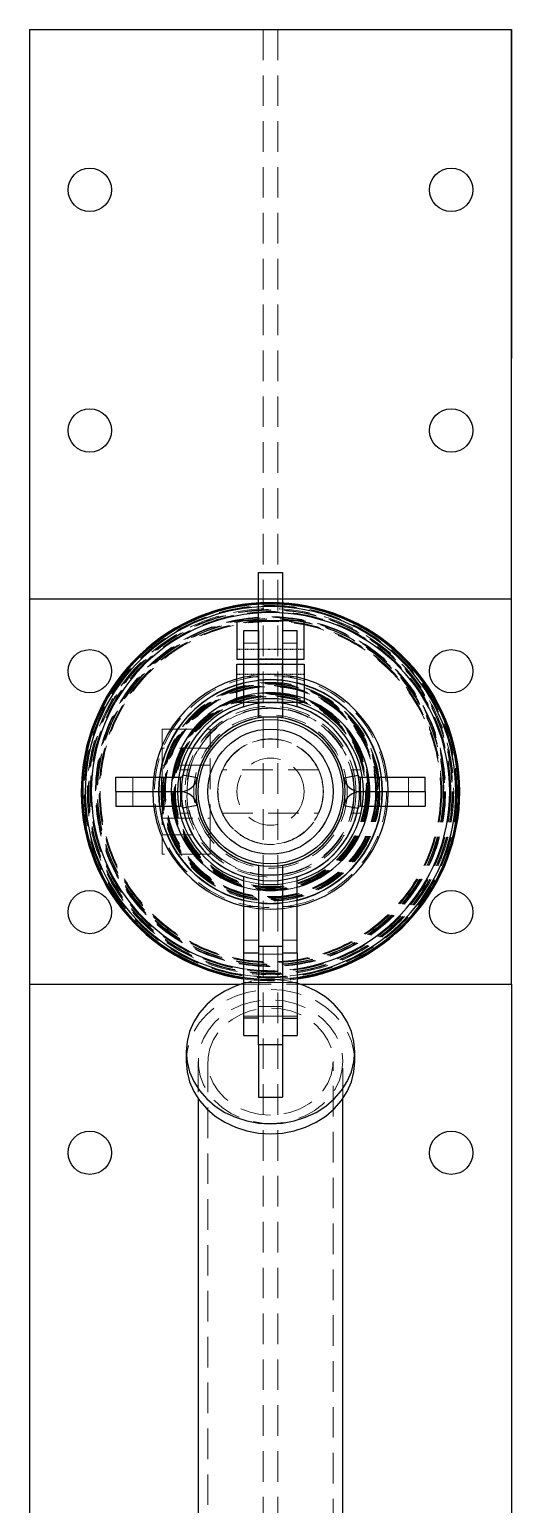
# Model space of a CAD drawing. Header units: millimetres. Extents: x 25083 to 52777, y 24772 to 45779.
# Drawn here: x 45035.9 to 45135.9, y 40397.3 to 40703.7 of the extents above; entities that cross this region are included whole.
import ezdxf

# ---------------------------------------------------------------- set-up
doc = ezdxf.new("R2010")
doc.units = ezdxf.units.MM
doc.linetypes.add('HIDDEN', pattern=[9.525, 6.35, -3.175])
doc.linetypes.add('VERDECKT', pattern=[0.25, 0.125, -0.125])

# ---------------------------------------------------------------- blocks, each defined once
blk = doc.blocks.new('zw$7318')
at = {"color": 3, "linetype": 'VERDECKT'}
for p, q in [((0, 11.1), (14, 11.1)), ((0, 5.9), (14, 5.9))]:
    blk.add_line(p, q, dxfattribs=at)
at = {"color": 3}
for points in [[(0, 9), (14, 9), (14, 17), (0, 17)], [(0, 8), (14, 8), (14, 0), (0, 0)]]:
    blk.add_lwpolyline(points, close=True, dxfattribs=at)
at = {"color": 3, "linetype": 'VERDECKT'}
for points in [[(4.5, 17), (9.5, 17), (9.5, 9), (4.5, 9)], [(4.5, 0), (9.5, 0), (9.5, 8), (4.5, 8)]]:
    blk.add_lwpolyline(points, close=True, dxfattribs=at)
blk = doc.blocks.new('zw$C4D1')
at = {"color": 4, "linetype": 'Continuous', "lineweight": 25}
for p, q in [((0, 21.5), (13.43, 21.5)), ((0, 18.5), (0, 21.5)), ((13.43, 18.5), (13.43, 21.5)), ((16.87, 21.36), (13.92, 21.91)), ((47.33, 21.36), (50.28, 21.91)), ((50.77, 21.5), (64.2, 21.5)), ((50.77, 18.5), (50.77, 21.5)), ((64.2, 18.5), (64.2, 21.5)), ((0, 18.5), (13.43, 18.5)), ((0, 18.5), (0, 15.5)), ((13.43, 18.5), (13.43, 15.5)), ((50.77, 18.5), (64.2, 18.5)), ((50.77, 18.5), (50.77, 15.5)), ((64.2, 18.5), (64.2, 15.5)), ((0, 15.5), (13.43, 15.5)), ((16.87, 15.64), (13.92, 15.09)), ((47.33, 15.64), (50.28, 15.09)), ((50.77, 15.5), (64.2, 15.5))]:
    blk.add_line(p, q, dxfattribs=at)
at = {"color": 4, "linetype": 'HIDDEN', "lineweight": 18}
for p, q in [((3.5, 21.5), (3.5, 18.5)), ((9.5, 18.5), (9.5, 21.5)), ((13.43, 18.5), (13.43, 21.5)), ((16.87, 21.36), (13.92, 21.91)), ((47.33, 21.36), (50.28, 21.91)), ((50.77, 18.5), (50.77, 21.5)), ((54.7, 21.5), (54.7, 18.5)), ((60.7, 18.5), (60.7, 21.5)), ((3.5, 18.5), (3.5, 15.5)), ((9.5, 15.5), (9.5, 18.5)), ((13.43, 18.5), (13.43, 15.5)), ((50.77, 18.5), (50.77, 15.5)), ((54.7, 18.5), (54.7, 15.5)), ((60.7, 15.5), (60.7, 18.5)), ((16.87, 15.64), (13.92, 15.09)), ((47.33, 15.64), (50.28, 15.09))]:
    blk.add_line(p, q, dxfattribs=at)
at = {"color": 1}
blk.add_lwpolyline([(29.6, 64), (34.6, 64), (34.6, 34), (29.6, 34)], close=True, dxfattribs=at)
at = {"color": 4, "linetype": 'Continuous', "lineweight": 25}
for centre, radius, start, end in [((32.1, 18.5), 18.5, 10.6151, 169.3849), ((32.1, 18.5), 15.5, 10.6151, 169.3849), ((13.43, 22), 0.5, 270, 349.3849), ((50.77, 22), 0.5, 190.6151, 270), ((13.43, 22), 3.5, 270, 349.3849), ((13.43, 15), 3.5, 10.6151, 90), ((50.77, 22), 3.5, 190.6151, 270), ((50.77, 15), 3.5, 90, 169.3849), ((13.43, 15), 0.5, 10.6151, 90), ((32.1, 18.5), 15.5, 190.6151, 349.3849), ((50.77, 15), 0.5, 90, 169.3849), ((32.1, 18.5), 18.5, 190.6151, 349.3849)]:
    blk.add_arc(centre, radius, start, end, dxfattribs=at)
at = {"color": 1}
blk.add_blockref('zw$7318', (25.1, 37), dxfattribs=at)

msp = doc.modelspace()

# ---------------------------------------------------------------- linework, layer by layer
at = {"color": 7, "linetype": 'Continuous', "lineweight": 25}
for p, q in [((45035.921, 40703.711), (45035.921, 40505.411)), ((45035.921, 40703.711), (45035.921, 40635.411)), ((45035.921, 40703.711), (45135.921, 40703.711)), ((45135.921, 40505.411), (45135.921, 40703.711)), ((45135.921, 40703.711), (45135.921, 40635.411)), ((45135.921, 40585.411), (45035.921, 40585.411)), ((45080.421, 40563.074), (45080.421, 40578.911)), ((45080.421, 40578.911), (45083.421, 40578.911)), ((45083.421, 40578.911), (45083.421, 40560.708)), ((45088.421, 40578.911), (45088.421, 40560.708)), ((45088.421, 40578.911), (45091.421, 40578.911)), ((45091.421, 40563.074), (45091.421, 40578.911)), ((45083.421, 40530.114), (45083.421, 40511.911)), ((45088.421, 40530.114), (45088.421, 40511.911)), ((45080.421, 40511.911), (45080.421, 40527.747)), ((45091.421, 40511.911), (45091.421, 40527.747)), ((45080.421, 40511.911), (45083.421, 40511.911)), ((45080.421, 40498.346), (45080.421, 40511.911)), ((45088.421, 40513.261), (45083.421, 40513.261)), ((45083.421, 40511.911), (45083.421, 40505.209)), ((45088.421, 40511.911), (45091.421, 40511.911)), ((45088.421, 40511.911), (45088.421, 40505.209)), ((45091.421, 40511.911), (45091.421, 40498.346)), ((45035.921, 40505.411), (45079.73, 40505.411)), ((45035.921, 40505.411), (45035.921, 39887.56)), ((45083.421, 40492.846), (45083.421, 40505.209)), ((45088.421, 40505.209), (45088.421, 40492.846)), ((45092.111, 40505.411), (45135.921, 40505.411)), ((45135.921, 40505.411), (45135.921, 39887.56)), ((45083.421, 40498.346), (45080.421, 40498.346)), ((45080.421, 40494.761), (45080.421, 40498.346)), ((45088.421, 40498.346), (45091.421, 40498.346)), ((45091.421, 40498.346), (45091.421, 40494.761)), ((45080.421, 40494.761), (45083.421, 40494.761)), ((45088.421, 40492.846), (45083.421, 40492.846)), ((45083.421, 40492.846), (45083.421, 40481.986)), ((45088.421, 40494.761), (45091.421, 40494.761)), ((45088.421, 40492.846), (45088.421, 40481.986)), ((45068.421, 40491.401), (45068.421, 40489.333)), ((45103.421, 40489.333), (45103.421, 40491.401)), ((45070.921, 40481.618), (45070.921, 40362.721)), ((45083.421, 40481.986), (45088.421, 40481.986)), ((45100.921, 40362.721), (45100.921, 40481.618))]:
    msp.add_line(p, q, dxfattribs=at)
at = {"color": 7, "linetype": 'HIDDEN', "lineweight": 18}
for p, q in [((45084.421, 40703.711), (45084.421, 38386.238)), ((45087.421, 40703.711), (45087.421, 38386.238)), ((45083.421, 40576.261), (45080.421, 40576.261)), ((45091.421, 40576.261), (45088.421, 40576.261)), ((45080.421, 40569.261), (45083.421, 40569.261)), ((45088.421, 40569.261), (45091.421, 40569.261)), ((45063.421, 40554.411), (45063.421, 40558.411)), ((45063.421, 40558.411), (45073.421, 40558.411)), ((45073.421, 40558.411), (45073.421, 40554.411)), ((45073.421, 40554.411), (45063.421, 40554.411)), ((45063.421, 40554.411), (45063.421, 40536.411)), ((45073.421, 40536.411), (45073.421, 40554.411)), ((45073.421, 40550.911), (45063.421, 40550.911)), ((45069.2, 40549.911), (45067.139, 40549.911)), ((45095.915, 40549.911), (45075.923, 40549.911)), ((45104.71, 40549.911), (45102.648, 40549.911)), ((45074.952, 40545.411), (45074.954, 40545.608)), ((45074.956, 40545.108), (45074.952, 40545.411)), ((45096.886, 40545.151), (45096.889, 40545.411)), ((45096.889, 40545.411), (45096.887, 40545.616)), ((45063.421, 40539.911), (45073.421, 40539.911)), ((45067.131, 40540.911), (45069.193, 40540.911)), ((45075.924, 40540.911), (45095.92, 40540.911)), ((45102.641, 40540.911), (45104.702, 40540.911)), ((45063.421, 40536.411), (45073.421, 40536.411)), ((45063.421, 40532.411), (45063.421, 40536.411)), ((45073.421, 40536.411), (45073.421, 40532.411)), ((45073.421, 40532.411), (45063.421, 40532.411)), ((45083.421, 40521.561), (45080.421, 40521.561)), ((45091.421, 40521.561), (45088.421, 40521.561)), ((45080.421, 40514.561), (45083.421, 40514.561)), ((45088.421, 40514.561), (45091.421, 40514.561)), ((45083.421, 40511.676), (45088.421, 40511.676)), ((45079.73, 40505.411), (45092.111, 40505.411)), ((45083.421, 40505.761), (45080.421, 40505.761)), ((45088.421, 40505.761), (45083.421, 40505.761)), ((45091.421, 40505.761), (45088.421, 40505.761)), ((45080.421, 40498.761), (45083.421, 40498.761)), ((45083.421, 40498.346), (45080.421, 40498.346)), ((45088.421, 40500.816), (45083.421, 40500.816)), ((45083.421, 40498.761), (45088.421, 40498.761)), ((45088.421, 40498.761), (45091.421, 40498.761)), ((45088.421, 40498.346), (45091.421, 40498.346)), ((45070.921, 40489.333), (45070.921, 40481.618)), ((45072.921, 40489.333), (45072.921, 40049.298)), ((45098.921, 40049.298), (45098.921, 40489.333)), ((45100.921, 40481.618), (45100.921, 40489.333))]:
    msp.add_line(p, q, dxfattribs=at)
at = {"color": 7, "linetype": 'HIDDEN', "lineweight": 18, "flags": 128}
for points in [[(45083.421, 40569.704), (45082.977, 40569.654), (45080.421, 40569.205)], [(45091.421, 40569.205), (45088.864, 40569.654), (45088.421, 40569.704)], [(45080.421, 40568.011), (45080.945, 40568.132), (45083.421, 40568.536)], [(45080.421, 40567.953), (45080.957, 40568.077), (45083.421, 40568.479)], [(45088.421, 40568.536), (45089.488, 40568.395), (45091.421, 40568.011)], [(45088.421, 40568.479), (45089.48, 40568.34), (45091.421, 40567.953)], [(45080.421, 40563.919), (45081.992, 40564.315), (45083.421, 40564.557)], [(45088.421, 40564.557), (45089.849, 40564.315), (45091.421, 40563.919)], [(45083.421, 40526.265), (45081.992, 40526.506), (45080.421, 40526.902)], [(45091.421, 40526.902), (45089.849, 40526.506), (45088.421, 40526.265)], [(45083.421, 40522.342), (45080.957, 40522.745), (45080.421, 40522.869)], [(45083.421, 40522.286), (45080.945, 40522.69), (45080.421, 40522.811)], [(45091.421, 40522.869), (45089.48, 40522.482), (45088.421, 40522.342)], [(45091.421, 40522.811), (45089.488, 40522.427), (45088.421, 40522.286)], [(45080.421, 40521.617), (45082.977, 40521.167), (45083.421, 40521.118)], [(45088.421, 40521.118), (45088.864, 40521.167), (45091.421, 40521.617)], [(45103.421, 40489.333), (45103.242, 40491.464), (45102.712, 40493.552), (45101.839, 40495.555), (45100.643, 40497.43), (45099.146, 40499.141), (45097.381, 40500.652), (45095.382, 40501.933), (45093.19, 40502.957), (45090.851, 40503.704), (45088.411, 40504.158), (45085.921, 40504.311), (45083.43, 40504.158), (45080.99, 40503.704), (45078.651, 40502.957), (45076.459, 40501.933), (45074.461, 40500.652), (45072.695, 40499.141), (45071.199, 40497.43), (45070.002, 40495.555), (45069.129, 40493.552), (45068.599, 40491.464), (45068.421, 40489.333)], [(45100.921, 40489.333), (45100.745, 40487.373), (45100.222, 40485.459), (45099.363, 40483.636), (45098.19, 40481.946), (45096.728, 40480.43), (45095.014, 40479.122), (45093.086, 40478.054), (45090.991, 40477.25), (45088.776, 40476.729), (45086.495, 40476.503), (45084.2, 40476.579), (45081.946, 40476.953), (45079.785, 40477.617), (45077.767, 40478.556), (45075.941, 40479.748), (45074.348, 40481.164), (45073.027, 40482.772), (45072.008, 40484.533), (45071.315, 40486.407), (45070.965, 40488.35), (45070.965, 40490.315), (45071.315, 40492.258), (45072.008, 40494.132), (45073.027, 40495.893), (45074.348, 40497.501), (45075.941, 40498.917), (45077.767, 40500.109), (45079.785, 40501.048), (45081.946, 40501.712), (45084.2, 40502.086), (45086.495, 40502.162), (45088.776, 40501.936), (45090.991, 40501.415), (45093.086, 40500.611), (45095.014, 40499.543), (45096.728, 40498.235), (45098.19, 40496.719), (45099.363, 40495.029), (45100.222, 40493.206), (45100.745, 40491.292), (45100.921, 40489.333)], [(45085.921, 40478.206), (45083.781, 40478.358), (45081.7, 40478.809), (45079.733, 40479.547), (45077.936, 40480.552), (45076.356, 40481.797), (45075.037, 40483.247), (45074.016, 40484.863), (45073.318, 40486.601), (45072.965, 40488.414), (45072.965, 40490.251), (45073.318, 40492.064), (45074.016, 40493.802), (45075.037, 40495.418), (45076.356, 40496.869), (45077.936, 40498.113), (45079.733, 40499.118), (45081.7, 40499.856), (45083.781, 40500.308), (45085.921, 40500.459), (45088.06, 40500.308), (45090.142, 40499.856), (45092.108, 40499.118), (45093.905, 40498.113), (45095.485, 40496.869), (45096.804, 40495.418), (45097.826, 40493.802), (45098.523, 40492.064), (45098.876, 40490.251), (45098.876, 40488.414), (45098.523, 40486.601), (45097.826, 40484.863), (45096.804, 40483.247), (45095.485, 40481.797), (45093.905, 40480.552), (45092.108, 40479.547), (45090.142, 40478.809), (45088.06, 40478.358), (45085.921, 40478.206)]]:
    msp.add_lwpolyline(points, dxfattribs=at)
at = {"color": 7, "linetype": 'Continuous', "lineweight": 25, "flags": 128}
for points in [[(45088.421, 40569.704), (45085.921, 40569.833), (45083.421, 40569.704)], [(45083.421, 40521.118), (45085.921, 40520.989), (45088.421, 40521.118)], [(45068.421, 40491.401), (45068.599, 40489.269), (45069.129, 40487.181), (45070.002, 40485.179), (45071.199, 40483.303), (45072.695, 40481.592), (45074.461, 40480.081), (45076.459, 40478.801), (45078.651, 40477.776), (45080.99, 40477.03), (45083.43, 40476.575), (45085.921, 40476.423), (45088.411, 40476.575), (45090.851, 40477.03), (45093.19, 40477.776), (45095.382, 40478.801), (45097.381, 40480.081), (45099.146, 40481.592), (45100.643, 40483.303), (45101.839, 40485.179), (45102.712, 40487.181), (45103.242, 40489.269), (45103.421, 40491.401), (45103.242, 40493.533), (45102.712, 40495.621), (45101.839, 40497.623), (45100.643, 40499.499), (45099.146, 40501.21), (45097.381, 40502.721), (45095.382, 40504.002), (45093.19, 40505.026), (45091.421, 40505.62)], [(45080.421, 40505.62), (45078.651, 40505.026), (45076.459, 40504.002), (45074.461, 40502.721), (45072.695, 40501.21), (45071.199, 40499.499), (45070.002, 40497.623), (45069.129, 40495.621), (45068.599, 40493.533), (45068.421, 40491.401)], [(45068.421, 40489.333), (45068.599, 40487.201), (45069.129, 40485.113), (45070.002, 40483.11), (45071.199, 40481.235), (45072.695, 40479.524), (45074.461, 40478.013), (45076.459, 40476.732), (45078.651, 40475.708), (45080.99, 40474.961), (45083.43, 40474.507), (45085.921, 40474.354), (45088.411, 40474.507), (45090.851, 40474.961), (45093.19, 40475.708), (45095.382, 40476.732), (45097.381, 40478.013), (45099.146, 40479.524), (45100.643, 40481.235), (45101.839, 40483.11), (45102.712, 40485.113), (45103.242, 40487.201), (45103.421, 40489.333)]]:
    msp.add_lwpolyline(points, dxfattribs=at)
at = {"color": 8, "linetype": 'Continuous', "lineweight": 25, "flags": 128}
for points in [[(45083.421, 40565.866), (45085.921, 40566.018), (45088.421, 40565.866)], [(45088.421, 40524.956), (45085.921, 40524.804), (45083.421, 40524.956)]]:
    msp.add_lwpolyline(points, dxfattribs=at)
at = {"color": 7, "linetype": 'Continuous', "lineweight": 25}
for centre, radius in [((45048.421, 40670.411), 4.5), ((45123.421, 40670.411), 4.5), ((45048.421, 40620.411), 4.5), ((45123.421, 40620.411), 4.5), ((45048.421, 40570.411), 4.5), ((45123.421, 40570.411), 4.5), ((45085.921, 40545.411), 15), ((45085.921, 40545.411), 13), ((45048.421, 40520.411), 4.5), ((45123.421, 40520.411), 4.5), ((45048.421, 40470.411), 4.5), ((45123.421, 40470.411), 4.5)]:
    msp.add_circle(centre, radius, dxfattribs=at)
at = {"color": 7, "linetype": 'HIDDEN', "lineweight": 18}
for radius in [39.08, 39.005, 39.004, 38.673, 38.673, 38.597, 38.597, 38.45, 38.015, 37.812, 37.812, 37.737, 37.736, 37.695, 37.405, 37.405, 37.329, 37.329, 36.323, 36.261, 36.163, 36.161, 35.958, 35.957, 35.882, 35.881, 35.86, 35.55, 35.55, 35.474, 35.474, 35.333, 24.08, 22.702, 22.638, 22.478, 22.435, 22.435, 22.409, 22.408, 22.396, 22.379, 22.359, 22.359, 22.341, 22.298, 22.071, 22.028, 22.028, 21.952, 21.952, 21.904, 21.811, 20.604, 20.553, 20.553, 20.455, 20.401, 20.401, 20.35, 20.349, 20.349, 20.325, 20.274, 20.274, 20.273, 20.273, 20.224, 20.204, 19.994, 19.969, 19.943, 19.942, 19.942, 19.918, 19.918, 19.867, 19.867, 19.866, 19.866, 19.767, 19.725, 19.725, 17.747, 17.413, 15.908, 10.921, 10.921, 10.908, 6.969]:
    msp.add_circle((45085.921, 40545.411), radius, dxfattribs=at)
at = {"color": 7, "linetype": 'Continuous', "lineweight": 25}
for radius, start, end in [(39.283, 0, 261.95167), (39.08, 0, 261.9096), (38.972, 0, 261.88688), (38.456, 0, 261.77726), (37.188, 278.50514, 180), (24.422, 103.01527, 256.98473), (23.26, 83.82977, 96.17023), (24.422, 0, 76.98473), (23.26, 103.67783, 180), (23.26, 283.67783, 76.32217), (19.308, 106.54988, 180), (18.5, 107.29534, 252.70466), (19.308, 82.56061, 97.43939), (17.308, 81.69524, 98.30476), (19.308, 286.54988, 73.45012), (18.5, 287.29534, 72.70466), (15.5, 99.2818, 260.7182), (15.5, 279.2818, 80.7182), (37.188, 180, 261.49486), (23.26, 180, 256.32217), (19.308, 180, 253.45012), (24.422, 283.01527, 0), (38.456, 278.22274, 0), (38.972, 278.11312, 0), (39.08, 278.0904, 0), (39.283, 278.04833, 0), (17.308, 261.69524, 278.30476), (19.308, 262.56061, 277.43939), (23.26, 263.82977, 276.17023)]:
    msp.add_arc((45085.921, 40545.411), radius, start, end, dxfattribs=at)
at = {"color": 8, "linetype": 'Continuous', "lineweight": 25}
for radius, start, end in [(23.204, 83.81483, 96.18517), (23.204, 103.71146, 180), (23.204, 283.71146, 76.28854), (20.607, 105.48, 180), (20.607, 285.48, 74.52), (23.204, 180, 256.28854), (20.607, 180, 254.52), (23.204, 263.81483, 276.18517)]:
    msp.add_arc((45085.921, 40545.411), radius, start, end, dxfattribs=at)
at = {"color": 7, "linetype": 'HIDDEN', "lineweight": 18}
for centre, radius, start, end in [((45085.921, 40545.411), 20.607, 96.96824, 105.48), ((45085.921, 40545.411), 20.607, 74.52, 83.03176), ((45085.921, 40545.411), 17.308, 98.30476, 261.69524), ((45085.921, 40545.411), 17.308, 0, 81.69524), ((45085.921, 40545.411), 10.969, 21.15284, 163.38359), ((45085.921, 40545.411), 10.969, 16.83194, 158.84723), ((45085.921, 40545.411), 10.969, 185.36016, 347.59993), ((45085.921, 40545.411), 10.969, 192.22444, 354.61556), ((45085.921, 40545.411), 17.308, 278.30476, 0), ((45085.921, 40545.411), 20.607, 254.52, 263.03176), ((45085.921, 40545.411), 20.607, 276.96824, 285.48), ((45085.921, 40545.411), 37.188, 261.49486, 278.50514), ((45085.921, 40545.411), 38.456, 261.77726, 278.22274), ((45085.921, 40545.411), 38.972, 261.88688, 278.11312), ((45085.921, 40545.411), 39.08, 261.9096, 278.0904), ((45085.921, 40545.411), 39.283, 261.95167, 278.04833), ((45085.921, 40486.146), 20.237, 74.22951, 105.77049)]:
    msp.add_arc(centre, radius, start, end, dxfattribs=at)
for points, knots in [([(45075.923, 40549.872), (45075.919, 40549.86), (45075.909, 40549.835), (45075.673, 40549.273), (45075.354, 40548.32), (45075.064, 40546.989), (45074.951, 40545.477), (45075.045, 40544.016), (45075.296, 40542.72), (45075.62, 40541.68), (45075.9, 40541.008), (45075.917, 40540.967), (45075.924, 40540.949)], [0, 0, 0, 0, 0.0783685, 0.1758947, 0.2800471, 0.390609, 0.4977838, 0.5977471, 0.697135, 0.8026801, 0.9133977, 1, 1, 1, 1]), ([(45095.915, 40549.879), (45095.91, 40549.89), (45095.879, 40549.964), (45096.02, 40549.66), (45096.29, 40548.985), (45096.629, 40547.865), (45096.867, 40546.444), (45096.902, 40544.926), (45096.742, 40543.523), (45096.527, 40542.628), (45096.4, 40542.216), (45096.375, 40542.134)], [0, 0, 0, 0, 0.0203406, 0.1493746, 0.2800491, 0.421447, 0.5670346, 0.7041077, 0.8338371, 0.9667481, 1, 1, 1, 1]), ([(45075.467, 40542.134), (45075.351, 40542.504), (45075.182, 40543.047), (45075.102, 40543.775), (45075.077, 40544.007)], [0, 0, 0, 0, 0.6814242, 1, 1, 1, 1]), ([(45075.936, 40540.919), (45075.902, 40540.991), (45075.835, 40541.134), (45075.614, 40541.679), (45075.49, 40542.06), (45075.467, 40542.134)], [0, 0, 0, 0, 0.44251294, 0.89251185, 1, 1, 1, 1]), ([(45096.375, 40542.134), (45096.27, 40541.834), (45096.061, 40541.235), (45095.887, 40540.876), (45095.915, 40540.942), (45095.92, 40540.955)], [0, 0, 0, 0, 0.4450921, 0.89122854, 1, 1, 1, 1])]:
    msp.add_open_spline(points, degree=3, knots=knots, dxfattribs=at)

# ---------------------------------------------------------------- block references
at = {"color": 1}
msp.add_blockref('zw$C4D1', (45053.821, 40526.911), dxfattribs=at)

doc.saveas('drawing.dxf')
